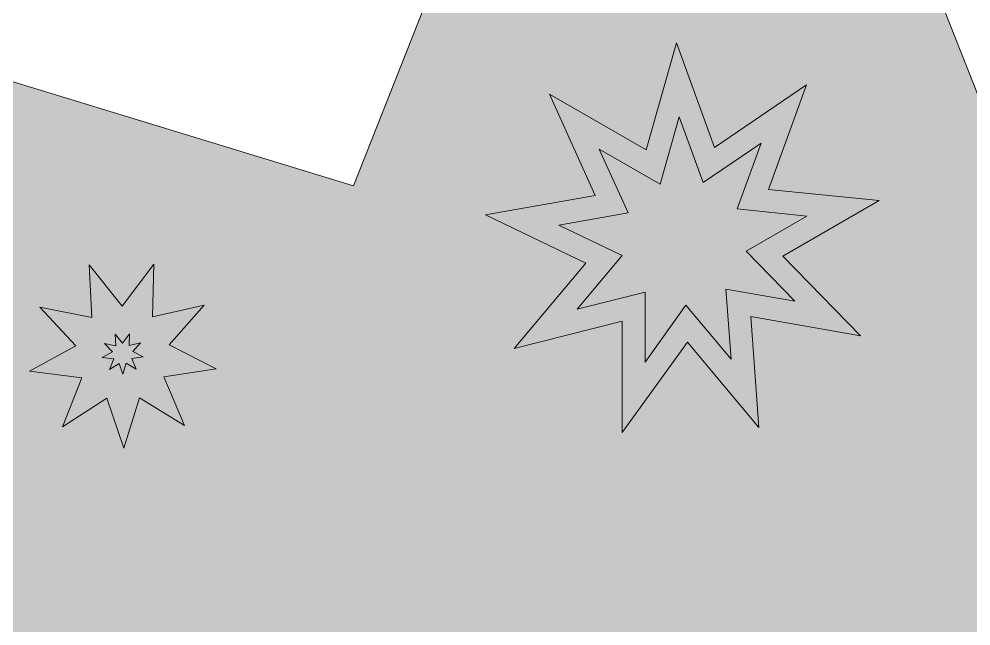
# Model space of a CAD drawing. Header units: millimetres. Extents: x 22 to 606, y -841 to -12.
# Drawn here: x 491.29 to 506.06, y -451.26 to -441.83 of the extents above; entities that cross this region are included whole.
import ezdxf

# ---------------------------------------------------------------- set-up
doc = ezdxf.new("R2010")
doc.units = ezdxf.units.MM
doc.header["$MEASUREMENT"] = 0
doc.layers.add('e_0', color=7, linetype='Continuous')

# ---------------------------------------------------------------- blocks, each defined once
blk = doc.blocks.new('block 20')
at = {"layer": 'e_0'}
h = blk.add_hatch(color=2, dxfattribs=at)
h.dxf.hatch_style = 2
edge = h.paths.add_edge_path()
edge.add_spline(control_points=[(524.632, -460.324), (524.632, -460.324), (513.116, -452.439), (513.116, -452.439), (513.116, -452.439), (520.07, -440.338), (520.07, -440.338), (520.07, -440.338), (506.725, -444.425), (506.725, -444.425), (506.725, -444.425), (503.093, -435.226), (503.093, -435.226), (505.207, -434.584), (506.751, -432.619), (506.751, -430.298), (506.751, -427.458), (504.44, -425.148), (501.6, -425.148), (498.76, -425.148), (496.449, -427.458), (496.449, -430.298), (496.449, -432.619), (497.993, -434.584), (500.107, -435.226), (500.107, -435.226), (496.475, -444.425), (496.475, -444.425), (496.475, -444.425), (483.131, -440.338), (483.131, -440.338), (483.131, -440.338), (490.085, -452.439), (490.085, -452.439), (490.085, -452.439), (478.569, -460.324), (478.569, -460.324), (478.569, -460.324), (492.365, -462.432), (492.365, -462.432), (492.365, -462.432), (491.35, -476.352), (491.35, -476.352), (491.35, -476.352), (501.6, -466.879), (501.6, -466.879), (501.6, -466.879), (511.85, -476.352), (511.85, -476.352), (511.85, -476.352), (510.835, -462.432), (510.835, -462.432), (510.835, -462.432), (524.632, -460.324), (524.632, -460.324)], knot_values=[0, 0, 0, 0, 1, 1, 1, 2, 2, 2, 3, 3, 3, 4, 4, 4, 5, 5, 5, 6, 6, 6, 7, 7, 7, 8, 8, 8, 9, 9, 9, 10, 10, 10, 11, 11, 11, 12, 12, 12, 13, 13, 13, 14, 14, 14, 15, 15, 15, 16, 16, 16, 17, 17, 17, 18, 18, 18, 18], degree=3, periodic=1)
edge = h.paths.add_edge_path()
edge.add_spline(control_points=[(498.45, -430.298), (498.45, -428.561), (499.863, -427.147), (501.6, -427.147), (503.338, -427.147), (504.751, -428.561), (504.751, -430.298), (504.751, -432.035), (503.338, -433.449), (501.6, -433.449), (499.863, -433.449), (498.45, -432.035), (498.45, -430.298)], knot_values=[0, 0, 0, 0, 1, 1, 1, 2, 2, 2, 3, 3, 3, 4, 4, 4, 4], degree=3, periodic=1)
h = blk.add_hatch(color=1, dxfattribs=at)
h.dxf.hatch_style = 2
h.paths.add_polyline_path([(500.647, -448.254), (500.647, -446.526), (498.972, -446.95), (500.083, -445.626), (498.526, -444.875), (500.229, -444.575), (499.52, -442.999), (501.016, -443.864), (501.487, -442.2), (502.077, -443.825), (503.506, -442.852), (502.915, -444.477), (504.635, -444.65), (503.137, -445.515), (504.343, -446.753), (502.64, -446.453), (502.768, -448.176), (501.657, -446.852)])
h.paths.add_polyline_path([(501, -446.072), (501, -447.161), (501.636, -446.278), (502.335, -447.112), (502.255, -446.026), (503.327, -446.216), (502.568, -445.435), (503.511, -444.892), (502.428, -444.782), (502.801, -443.759), (501.9, -444.372), (501.529, -443.349), (501.233, -444.396), (500.29, -443.852), (500.737, -444.844), (499.665, -445.033), (500.645, -445.506), (499.945, -446.34)])
h = blk.add_hatch(color=1, dxfattribs=at)
h.dxf.hatch_style = 2
h.paths.add_polyline_path([(492.912, -448.498), (492.651, -447.722), (491.962, -448.166), (492.262, -447.403), (491.448, -447.301), (492.168, -446.908), (491.611, -446.307), (492.414, -446.469), (492.374, -445.651), (492.885, -446.292), (493.38, -445.639), (493.36, -446.458), (494.159, -446.277), (493.617, -446.891), (494.347, -447.265), (493.536, -447.387), (493.854, -448.143), (493.154, -447.716)])
h.paths.add_polyline_path([(492.841, -447.18), (492.898, -447.35), (492.951, -447.178), (493.104, -447.272), (493.035, -447.106), (493.212, -447.079), (493.052, -446.998), (493.171, -446.863), (492.996, -446.903), (493.001, -446.723), (492.892, -446.866), (492.78, -446.726), (492.789, -446.906), (492.613, -446.87), (492.735, -447.001), (492.577, -447.087), (492.756, -447.11), (492.69, -447.277)])
at = {"layer": 'e_0', "lineweight": 0}
for points in [[(500.647, -448.254), (500.647, -446.526), (498.972, -446.95), (500.083, -445.626), (498.526, -444.875), (500.229, -444.575), (499.52, -442.999), (501.016, -443.864), (501.487, -442.2), (502.077, -443.825), (503.506, -442.852), (502.915, -444.477), (504.635, -444.65), (503.137, -445.515), (504.343, -446.753), (502.64, -446.453), (502.768, -448.176), (501.657, -446.852), (500.647, -448.254)], [(501, -446.072), (501, -447.161), (501.636, -446.278), (502.335, -447.112), (502.255, -446.026), (503.327, -446.216), (502.568, -445.435), (503.511, -444.892), (502.428, -444.782), (502.801, -443.759), (501.9, -444.372), (501.529, -443.349), (501.233, -444.396), (500.29, -443.852), (500.737, -444.844), (499.665, -445.033), (500.645, -445.506), (499.945, -446.34), (501, -446.072)], [(492.912, -448.498), (492.651, -447.722), (491.962, -448.166), (492.262, -447.403), (491.448, -447.301), (492.168, -446.908), (491.611, -446.307), (492.414, -446.469), (492.374, -445.651), (492.885, -446.292), (493.38, -445.639), (493.36, -446.458), (494.159, -446.277), (493.617, -446.891), (494.347, -447.265), (493.536, -447.387), (493.854, -448.143), (493.154, -447.716), (492.912, -448.498)], [(492.841, -447.18), (492.898, -447.35), (492.951, -447.178), (493.104, -447.272), (493.035, -447.106), (493.212, -447.079), (493.052, -446.998), (493.171, -446.863), (492.996, -446.903), (493.001, -446.723), (492.892, -446.866), (492.78, -446.726), (492.789, -446.906), (492.613, -446.87), (492.735, -447.001), (492.577, -447.087), (492.756, -447.11), (492.69, -447.277), (492.841, -447.18)]]:
    blk.add_lwpolyline(points, dxfattribs=at)
blk.add_open_spline([(524.632, -460.324), (524.632, -460.324), (513.116, -452.439), (513.116, -452.439), (513.116, -452.439), (520.07, -440.338), (520.07, -440.338), (520.07, -440.338), (506.725, -444.425), (506.725, -444.425), (506.725, -444.425), (503.093, -435.226), (503.093, -435.226), (505.207, -434.584), (506.751, -432.619), (506.751, -430.298), (506.751, -427.458), (504.44, -425.148), (501.6, -425.148), (498.76, -425.148), (496.449, -427.458), (496.449, -430.298), (496.449, -432.619), (497.993, -434.584), (500.107, -435.226), (500.107, -435.226), (496.475, -444.425), (496.475, -444.425), (496.475, -444.425), (483.131, -440.338), (483.131, -440.338), (483.131, -440.338), (490.085, -452.439), (490.085, -452.439), (490.085, -452.439), (478.569, -460.324), (478.569, -460.324), (478.569, -460.324), (492.365, -462.432), (492.365, -462.432), (492.365, -462.432), (491.35, -476.352), (491.35, -476.352), (491.35, -476.352), (501.6, -466.879), (501.6, -466.879), (501.6, -466.879), (511.85, -476.352), (511.85, -476.352), (511.85, -476.352), (510.835, -462.432), (510.835, -462.432), (510.835, -462.432), (524.632, -460.324), (524.632, -460.324)], degree=3, knots=[0, 0, 0, 0, 1, 1, 1, 2, 2, 2, 3, 3, 3, 4, 4, 4, 5, 5, 5, 6, 6, 6, 7, 7, 7, 8, 8, 8, 9, 9, 9, 10, 10, 10, 11, 11, 11, 12, 12, 12, 13, 13, 13, 14, 14, 14, 15, 15, 15, 16, 16, 16, 17, 17, 17, 18, 18, 18, 18], dxfattribs=at)

msp = doc.modelspace()

# ---------------------------------------------------------------- block references
at = {"layer": 'e_0'}
msp.add_blockref('block 20', (0, 0), dxfattribs=at)

doc.saveas('drawing.dxf')
